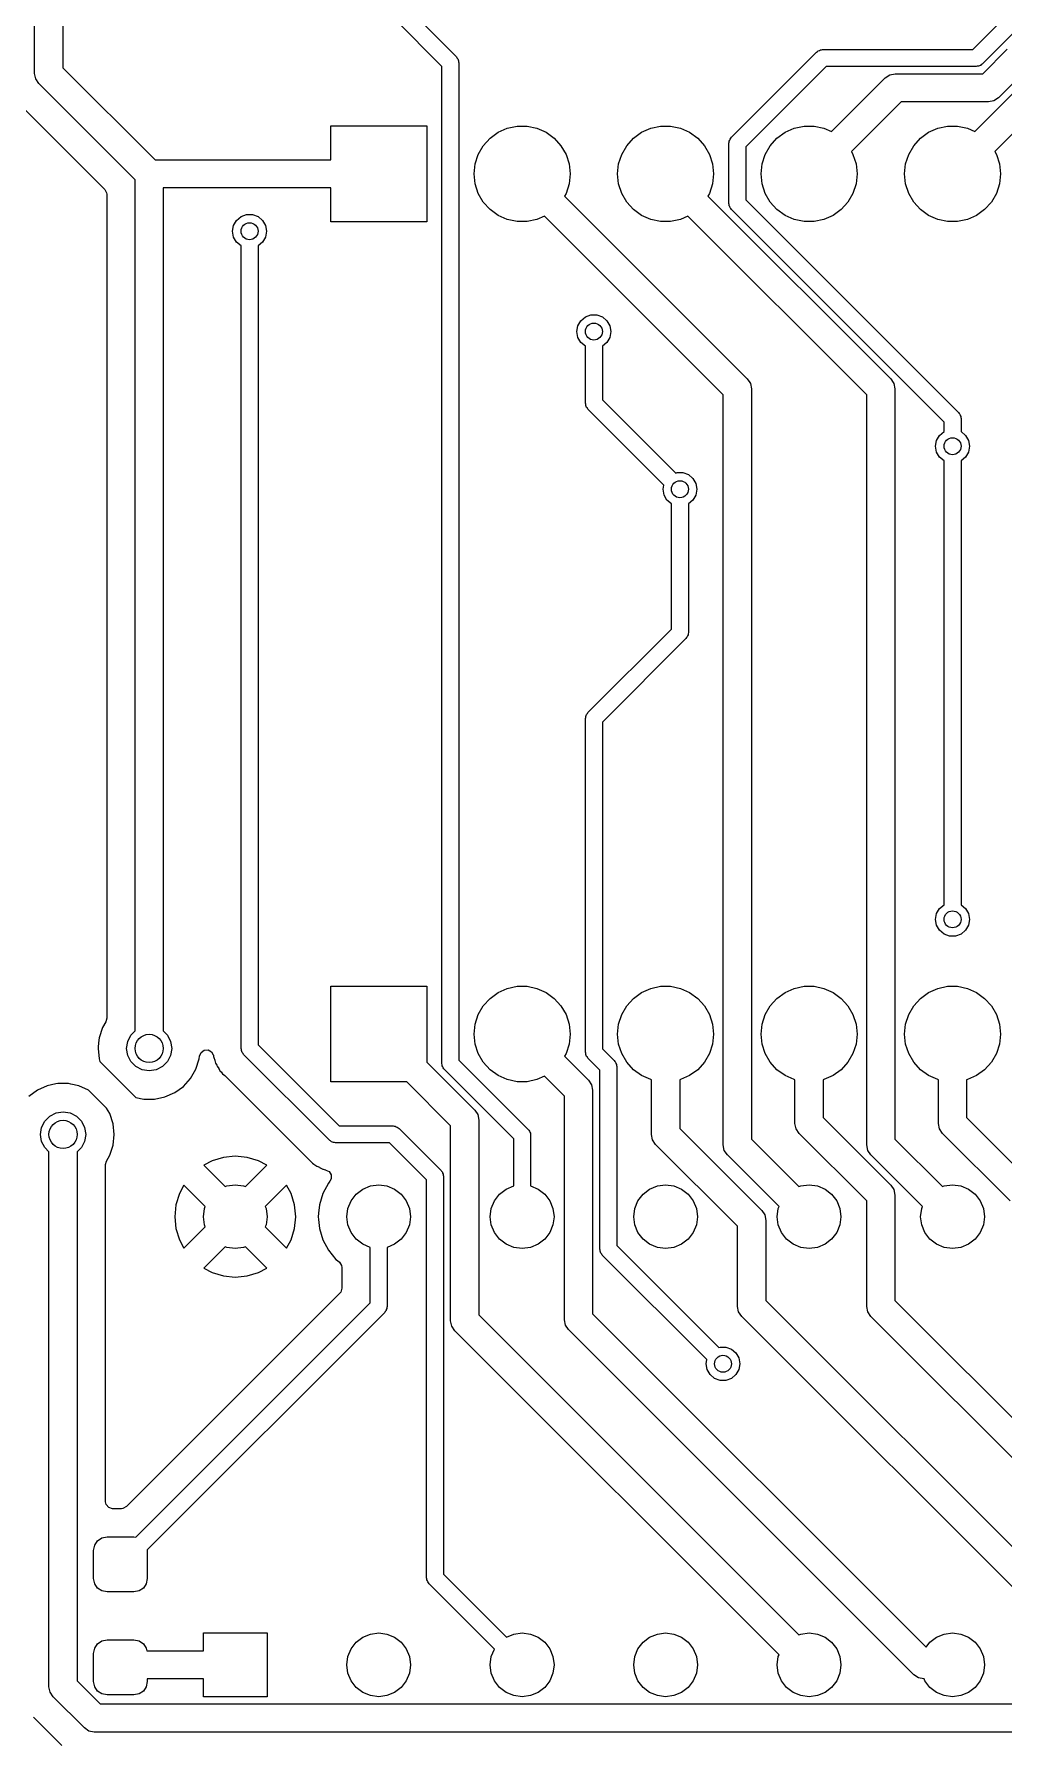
# Model space of a CAD drawing. Extents: x 3.96 to 7.44, y -5.28 to -1.66.
# Drawn here: x 4.59 to 5.266, y -4.062 to -2.873 of the extents above; entities that cross this region are included whole.
import ezdxf

# ---------------------------------------------------------------- set-up
doc = ezdxf.new("R2010")
doc.units = 0
doc.header["$MEASUREMENT"] = 0
doc.layers.add('BLACK', color=7, linetype='CONTINUOUS')

msp = doc.modelspace()

# ---------------------------------------------------------------- linework, layer by layer
at = {"layer": 'BLACK', "linetype": 'CONTINUOUS'}
for p, q in [((4.59016, -2.9), (4.59016, -2.74)), ((4.60984, -2.74408), (4.60984, -2.89592)), ((4.84933, -2.85357), (4.88418, -2.88842)), ((5.24405, -2.88335), (5.27409, -2.8533)), ((4.87409, -2.89504), (4.84097, -2.86192)), ((5.28418, -2.85992), (5.25067, -2.89343)), ((4.88418, -2.88842), (4.88456, -2.8891)), ((4.88456, -2.8891), (4.88511, -2.88965)), ((4.88511, -2.88965), (4.88532, -2.8904)), ((5.07582, -2.94448), (5.13523, -2.88508)), ((5.13523, -2.88508), (5.1359, -2.88469)), ((5.1359, -2.88469), (5.13645, -2.88414)), ((5.13645, -2.88414), (5.1372, -2.88394)), ((5.1372, -2.88394), (5.13788, -2.88355)), ((5.13788, -2.88355), (5.13866, -2.88355)), ((5.13866, -2.88355), (5.13941, -2.88335)), ((5.13941, -2.88335), (5.24405, -2.88335)), ((5.25101, -2.90016), (5.26813, -2.88304)), ((4.59091, -2.90377), (4.59016, -2.9)), ((4.60984, -2.89592), (4.67408, -2.96016)), ((4.87409, -3.59066), (4.87409, -2.89504)), ((4.88532, -2.8904), (4.8857, -2.89107)), ((4.8857, -2.89107), (4.8857, -2.89185)), ((4.8857, -2.89185), (4.88591, -2.8926)), ((4.88591, -2.8926), (4.88591, -3.58821)), ((5.14185, -2.89516), (5.08591, -2.9511)), ((5.2465, -2.89516), (5.14185, -2.89516)), ((5.18304, -2.90304), (5.18623, -2.90091)), ((5.18623, -2.90091), (5.19, -2.90016)), ((5.19, -2.90016), (5.25101, -2.90016)), ((5.24725, -2.89496), (5.2465, -2.89516)), ((5.24802, -2.89496), (5.24725, -2.89496)), ((5.2487, -2.89457), (5.24802, -2.89496)), ((5.24945, -2.89437), (5.2487, -2.89457)), ((5.25, -2.89382), (5.24945, -2.89437)), ((5.25067, -2.89343), (5.25, -2.89382)), ((5.27917, -2.89984), (5.26205, -2.91696)), ((4.59304, -2.90696), (4.59091, -2.90377)), ((4.66016, -2.97408), (4.59304, -2.90696)), ((5.14558, -2.9405), (5.18304, -2.90304)), ((5.18304, -2.90304), (5.18304, -2.90304)), ((5.24558, -2.9405), (5.27836, -2.90773)), ((4.57984, -2.92163), (4.63902, -2.98081)), ((5.19408, -2.91984), (5.15946, -2.95446)), ((5.25509, -2.91984), (5.19408, -2.91984)), ((5.25886, -2.91909), (5.25509, -2.91984)), ((5.26205, -2.91696), (5.25886, -2.91909)), ((5.28939, -2.92453), (5.25946, -2.95446)), ((4.79654, -2.96016), (4.79654, -2.93654)), ((4.79654, -2.93654), (4.86346, -2.93654)), ((4.86346, -2.93654), (4.86346, -3.00346)), ((4.91966, -2.93817), (4.9265, -2.93672)), ((4.9265, -2.93672), (4.9335, -2.93672)), ((4.9335, -2.93672), (4.94034, -2.93817)), ((5.01966, -2.93817), (5.0265, -2.93672)), ((5.0265, -2.93672), (5.0335, -2.93672)), ((5.0335, -2.93672), (5.04034, -2.93817)), ((5.11966, -2.93817), (5.1265, -2.93672)), ((5.1265, -2.93672), (5.1335, -2.93672)), ((5.1335, -2.93672), (5.14034, -2.93817)), ((5.21966, -2.93817), (5.2265, -2.93672)), ((5.2265, -2.93672), (5.2335, -2.93672)), ((5.2335, -2.93672), (5.24034, -2.93817)), ((4.90293, -2.95033), (4.90761, -2.94513)), ((4.90761, -2.94513), (4.91327, -2.94102)), ((4.91327, -2.94102), (4.91966, -2.93817)), ((4.94034, -2.93817), (4.94673, -2.94102)), ((4.94673, -2.94102), (4.95239, -2.94513)), ((4.95239, -2.94513), (4.95707, -2.95033)), ((5.00293, -2.95033), (5.00761, -2.94513)), ((5.00761, -2.94513), (5.01327, -2.94102)), ((5.01327, -2.94102), (5.01966, -2.93817)), ((5.04034, -2.93817), (5.04673, -2.94102)), ((5.04673, -2.94102), (5.05239, -2.94513)), ((5.05239, -2.94513), (5.05707, -2.95033)), ((5.07409, -2.94866), (5.0743, -2.94791)), ((5.07409, -2.99066), (5.07409, -2.94866)), ((5.0743, -2.94713), (5.07468, -2.94646)), ((5.0743, -2.94791), (5.0743, -2.94713)), ((5.07468, -2.94646), (5.07489, -2.94571)), ((5.07489, -2.94571), (5.07544, -2.94516)), ((5.07544, -2.94516), (5.07582, -2.94448)), ((5.10293, -2.95033), (5.10761, -2.94513)), ((5.10761, -2.94513), (5.11327, -2.94102)), ((5.11327, -2.94102), (5.11966, -2.93817)), ((5.14034, -2.93817), (5.14558, -2.9405)), ((5.20293, -2.95033), (5.20761, -2.94513)), ((5.20761, -2.94513), (5.21327, -2.94102)), ((5.21327, -2.94102), (5.21966, -2.93817)), ((5.24034, -2.93817), (5.24558, -2.9405)), ((4.67408, -2.96016), (4.79654, -2.96016)), ((4.89727, -2.96304), (4.89943, -2.95639)), ((4.89943, -2.95639), (4.90293, -2.95033)), ((4.95707, -2.95033), (4.96057, -2.95639)), ((4.96057, -2.95639), (4.96273, -2.96304)), ((4.99727, -2.96304), (4.99943, -2.95639)), ((4.99943, -2.95639), (5.00293, -2.95033)), ((5.05707, -2.95033), (5.06057, -2.95639)), ((5.06057, -2.95639), (5.06273, -2.96304)), ((5.08591, -2.9511), (5.08591, -2.98821)), ((5.09727, -2.96304), (5.09943, -2.95639)), ((5.09943, -2.95639), (5.10293, -2.95033)), ((5.15946, -2.95446), (5.16057, -2.95639)), ((5.16057, -2.95639), (5.16273, -2.96304)), ((5.19727, -2.96304), (5.19943, -2.95639)), ((5.19943, -2.95639), (5.20293, -2.95033)), ((5.25946, -2.95446), (5.26057, -2.95639)), ((5.26057, -2.95639), (5.26273, -2.96304)), ((4.89654, -2.97), (4.89727, -2.96304)), ((4.89727, -2.97696), (4.89654, -2.97)), ((4.96273, -2.96304), (4.96346, -2.97)), ((4.96346, -2.97), (4.96273, -2.97696)), ((4.99654, -2.97), (4.99727, -2.96304)), ((4.99727, -2.97696), (4.99654, -2.97)), ((5.06273, -2.96304), (5.06346, -2.97)), ((5.06346, -2.97), (5.06273, -2.97696)), ((5.09654, -2.97), (5.09727, -2.96304)), ((5.09727, -2.97696), (5.09654, -2.97)), ((5.16273, -2.96304), (5.16346, -2.97)), ((5.16346, -2.97), (5.16273, -2.97696)), ((5.19654, -2.97), (5.19727, -2.96304)), ((5.19727, -2.97696), (5.19654, -2.97)), ((5.26273, -2.96304), (5.26346, -2.97)), ((5.26346, -2.97), (5.26273, -2.97696)), ((4.63902, -2.98081), (4.64034, -2.98322)), ((4.64034, -2.98322), (4.64045, -2.98426)), ((4.64045, -2.98426), (4.64045, -3.55896)), ((4.66016, -3.56785), (4.66016, -2.97408)), ((4.79654, -2.97984), (4.67984, -2.97984)), ((4.67984, -2.97984), (4.67984, -3.56785)), ((4.79654, -3.00346), (4.79654, -2.97984)), ((4.89943, -2.98361), (4.89727, -2.97696)), ((4.90293, -2.98967), (4.89943, -2.98361)), ((4.96057, -2.98361), (4.95946, -2.98554)), ((4.96273, -2.97696), (4.96057, -2.98361)), ((4.99943, -2.98361), (4.99727, -2.97696)), ((5.00293, -2.98967), (4.99943, -2.98361)), ((5.06057, -2.98361), (5.05946, -2.98554)), ((5.06273, -2.97696), (5.06057, -2.98361)), ((5.09943, -2.98361), (5.09727, -2.97696)), ((5.10293, -2.98967), (5.09943, -2.98361)), ((5.16057, -2.98361), (5.15707, -2.98967)), ((5.16273, -2.97696), (5.16057, -2.98361)), ((5.19943, -2.98361), (5.19727, -2.97696)), ((5.20293, -2.98967), (5.19943, -2.98361)), ((5.26057, -2.98361), (5.25707, -2.98967)), ((5.26273, -2.97696), (5.26057, -2.98361)), ((4.90761, -2.99487), (4.90293, -2.98967)), ((4.91327, -2.99898), (4.90761, -2.99487)), ((4.95946, -2.98554), (5.08696, -3.11304)), ((5.00761, -2.99487), (5.00293, -2.98967)), ((5.01327, -2.99898), (5.00761, -2.99487)), ((5.05946, -2.98554), (5.18696, -3.11304)), ((5.0743, -2.99141), (5.07409, -2.99066)), ((5.0743, -2.99219), (5.0743, -2.99141)), ((5.07468, -2.99286), (5.0743, -2.99219)), ((5.07489, -2.99361), (5.07468, -2.99286)), ((5.07544, -2.99416), (5.07489, -2.99361)), ((5.07582, -2.99483), (5.07544, -2.99416)), ((5.22409, -3.1431), (5.07582, -2.99483)), ((5.08591, -2.98821), (5.23418, -3.13648)), ((5.10761, -2.99487), (5.10293, -2.98967)), ((5.11327, -2.99898), (5.10761, -2.99487)), ((5.15239, -2.99487), (5.14673, -2.99898)), ((5.15707, -2.98967), (5.15239, -2.99487)), ((5.20761, -2.99487), (5.20293, -2.98967)), ((5.21327, -2.99898), (5.20761, -2.99487)), ((5.25239, -2.99487), (5.24673, -2.99898)), ((5.25707, -2.98967), (5.25239, -2.99487)), ((4.72819, -3.01), (4.7289, -3.00596)), ((4.7289, -3.00596), (4.73095, -3.00241)), ((4.73095, -3.00241), (4.73409, -2.99977)), ((4.73409, -2.99977), (4.73795, -2.99837)), ((4.73795, -2.99837), (4.74205, -2.99837)), ((4.74205, -2.99837), (4.74591, -2.99977)), ((4.74591, -2.99977), (4.74905, -3.00241)), ((4.74905, -3.00241), (4.7511, -3.00596)), ((4.7511, -3.00596), (4.75181, -3.01)), ((4.86346, -3.00346), (4.79654, -3.00346)), ((4.91966, -3.00183), (4.91327, -2.99898)), ((4.9265, -3.00328), (4.91966, -3.00183)), ((4.9335, -3.00328), (4.9265, -3.00328)), ((4.94034, -3.00183), (4.9335, -3.00328)), ((4.94558, -2.9995), (4.94034, -3.00183)), ((5.07016, -3.12408), (4.94558, -2.9995)), ((5.01966, -3.00183), (5.01327, -2.99898)), ((5.0265, -3.00328), (5.01966, -3.00183)), ((5.0335, -3.00328), (5.0265, -3.00328)), ((5.04034, -3.00183), (5.0335, -3.00328)), ((5.04558, -2.9995), (5.04034, -3.00183)), ((5.17016, -3.12408), (5.04558, -2.9995)), ((5.11966, -3.00183), (5.11327, -2.99898)), ((5.1265, -3.00328), (5.11966, -3.00183)), ((5.1335, -3.00328), (5.1265, -3.00328)), ((5.14034, -3.00183), (5.1335, -3.00328)), ((5.14673, -2.99898), (5.14034, -3.00183)), ((5.21966, -3.00183), (5.21327, -2.99898)), ((5.2265, -3.00328), (5.21966, -3.00183)), ((5.2335, -3.00328), (5.2265, -3.00328)), ((5.24034, -3.00183), (5.2335, -3.00328)), ((5.24673, -2.99898), (5.24034, -3.00183)), ((4.7289, -3.01404), (4.72819, -3.01)), ((4.73095, -3.01759), (4.7289, -3.01404)), ((4.73409, -3.02023), (4.73095, -3.01759)), ((4.73409, -3.58), (4.73409, -3.02023)), ((4.74905, -3.01759), (4.74591, -3.02023)), ((4.74591, -3.02023), (4.74591, -3.57755)), ((4.7511, -3.01404), (4.74905, -3.01759)), ((4.75181, -3.01), (4.7511, -3.01404)), ((4.96819, -3.08), (4.9689, -3.07596)), ((4.9689, -3.07596), (4.97095, -3.07241)), ((4.97095, -3.07241), (4.97409, -3.06977)), ((4.97409, -3.06977), (4.97795, -3.06837)), ((4.97795, -3.06837), (4.98205, -3.06837)), ((4.98205, -3.06837), (4.98591, -3.06977)), ((4.98591, -3.06977), (4.98905, -3.07241)), ((4.98905, -3.07241), (4.9911, -3.07596)), ((4.9911, -3.07596), (4.99181, -3.08)), ((4.9689, -3.08404), (4.96819, -3.08)), ((4.97095, -3.08759), (4.9689, -3.08404)), ((4.97409, -3.09023), (4.97095, -3.08759)), ((4.97409, -3.13), (4.97409, -3.09023)), ((4.98905, -3.08759), (4.98591, -3.09023)), ((4.98591, -3.09023), (4.98591, -3.12755)), ((4.9911, -3.08404), (4.98905, -3.08759)), ((4.99181, -3.08), (4.9911, -3.08404)), ((5.08696, -3.11304), (5.08696, -3.11304)), ((5.08696, -3.11304), (5.08868, -3.11562)), ((5.08868, -3.11562), (5.08909, -3.11623)), ((5.18696, -3.11304), (5.18696, -3.11304)), ((5.18696, -3.11304), (5.18868, -3.11562)), ((5.18868, -3.11562), (5.18909, -3.11623)), ((5.07016, -3.6474), (5.07016, -3.12408)), ((5.08909, -3.11623), (5.08984, -3.12)), ((5.08984, -3.12), (5.08984, -3.12)), ((5.08984, -3.12), (5.08984, -3.64332)), ((5.17016, -3.6474), (5.17016, -3.12408)), ((5.18909, -3.11623), (5.18984, -3.12)), ((5.18984, -3.12), (5.18984, -3.12)), ((5.18984, -3.12), (5.18984, -3.64332)), ((4.9743, -3.13075), (4.97409, -3.13)), ((4.9743, -3.13153), (4.9743, -3.13075)), ((4.97468, -3.1322), (4.9743, -3.13153)), ((4.97489, -3.13295), (4.97468, -3.1322)), ((4.97544, -3.1335), (4.97489, -3.13295)), ((4.97582, -3.13418), (4.97544, -3.1335)), ((5.02871, -3.18706), (4.97582, -3.13418)), ((4.98591, -3.12755), (5.03705, -3.1787)), ((5.23418, -3.13648), (5.23456, -3.13716)), ((5.23456, -3.13716), (5.23511, -3.13771)), ((5.23511, -3.13771), (5.23532, -3.13846)), ((5.23532, -3.13846), (5.2357, -3.13913)), ((5.2357, -3.13913), (5.2357, -3.13991)), ((5.22095, -3.15241), (5.22409, -3.14977)), ((5.22409, -3.14977), (5.22409, -3.1431)), ((5.22409, -3.14977), (5.22409, -3.14977)), ((5.2357, -3.13991), (5.23591, -3.14066)), ((5.23591, -3.14066), (5.23591, -3.14977)), ((5.23591, -3.14977), (5.23905, -3.15241)), ((5.21819, -3.16), (5.2189, -3.15596)), ((5.2189, -3.16404), (5.21819, -3.16)), ((5.2189, -3.15596), (5.22095, -3.15241)), ((5.23905, -3.15241), (5.2411, -3.15596)), ((5.2411, -3.15596), (5.24181, -3.16)), ((5.24181, -3.16), (5.2411, -3.16404)), ((5.22095, -3.16759), (5.2189, -3.16404)), ((5.22409, -3.17023), (5.22095, -3.16759)), ((5.22409, -3.47977), (5.22409, -3.17023)), ((5.23905, -3.16759), (5.23591, -3.17023)), ((5.23591, -3.17023), (5.23591, -3.47977)), ((5.2411, -3.16404), (5.23905, -3.16759)), ((5.03705, -3.1787), (5.03795, -3.17837)), ((5.03795, -3.17837), (5.04205, -3.17837)), ((5.04205, -3.17837), (5.04591, -3.17977)), ((5.04591, -3.17977), (5.04905, -3.18241)), ((5.04905, -3.18241), (5.0511, -3.18596)), ((5.0511, -3.18596), (5.05181, -3.19)), ((5.02819, -3.19), (5.02871, -3.18706)), ((5.0289, -3.19404), (5.02819, -3.19)), ((5.03095, -3.19759), (5.0289, -3.19404)), ((5.03409, -3.20023), (5.03095, -3.19759)), ((5.04905, -3.19759), (5.04591, -3.20023)), ((5.0511, -3.19404), (5.04905, -3.19759)), ((5.05181, -3.19), (5.0511, -3.19404)), ((5.03409, -3.28755), (5.03409, -3.20023)), ((5.04591, -3.20023), (5.04591, -3.29)), ((4.97582, -3.34582), (5.03409, -3.28755)), ((5.04456, -3.2935), (5.04418, -3.29418)), ((5.04511, -3.29295), (5.04456, -3.2935)), ((5.04532, -3.2922), (5.04511, -3.29295)), ((5.0457, -3.29153), (5.04532, -3.2922)), ((5.04591, -3.29), (5.0457, -3.29075)), ((5.0457, -3.29075), (5.0457, -3.29153)), ((5.04418, -3.29418), (4.98591, -3.35245)), ((4.97409, -3.35), (4.9743, -3.34925)), ((4.97409, -3.58268), (4.97409, -3.35)), ((4.9743, -3.34847), (4.97468, -3.3478)), ((4.9743, -3.34925), (4.9743, -3.34847)), ((4.97468, -3.3478), (4.97489, -3.34705)), ((4.97489, -3.34705), (4.97544, -3.3465)), ((4.97544, -3.3465), (4.97582, -3.34582)), ((4.98591, -3.35245), (4.98591, -3.58024)), ((5.2189, -3.48596), (5.22095, -3.48241)), ((5.22095, -3.48241), (5.22409, -3.47977)), ((5.23591, -3.47977), (5.23905, -3.48241)), ((5.23905, -3.48241), (5.2411, -3.48596)), ((5.21819, -3.49), (5.2189, -3.48596)), ((5.2189, -3.49404), (5.21819, -3.49)), ((5.22095, -3.49759), (5.2189, -3.49404)), ((5.2411, -3.49404), (5.23905, -3.49759)), ((5.2411, -3.48596), (5.24181, -3.49)), ((5.24181, -3.49), (5.2411, -3.49404)), ((5.22409, -3.50023), (5.22095, -3.49759)), ((5.22795, -3.50163), (5.22409, -3.50023)), ((5.23205, -3.50163), (5.22795, -3.50163)), ((5.23591, -3.50023), (5.23205, -3.50163)), ((5.23905, -3.49759), (5.23591, -3.50023)), ((4.79654, -3.60346), (4.79654, -3.53654)), ((4.79654, -3.53654), (4.86346, -3.53654)), ((4.86346, -3.53654), (4.86346, -3.58955)), ((4.90761, -3.54513), (4.91327, -3.54102)), ((4.91327, -3.54102), (4.91966, -3.53817)), ((4.91966, -3.53817), (4.9265, -3.53672)), ((4.9265, -3.53672), (4.9335, -3.53672)), ((4.9335, -3.53672), (4.94034, -3.53817)), ((4.94034, -3.53817), (4.94673, -3.54102)), ((4.94673, -3.54102), (4.95239, -3.54513)), ((5.00761, -3.54513), (5.01327, -3.54102)), ((5.01327, -3.54102), (5.01966, -3.53817)), ((5.01966, -3.53817), (5.0265, -3.53672)), ((5.0265, -3.53672), (5.0335, -3.53672)), ((5.0335, -3.53672), (5.04034, -3.53817)), ((5.04034, -3.53817), (5.04673, -3.54102)), ((5.04673, -3.54102), (5.05239, -3.54513)), ((5.10761, -3.54513), (5.11327, -3.54102)), ((5.11327, -3.54102), (5.11966, -3.53817)), ((5.11966, -3.53817), (5.1265, -3.53672)), ((5.1265, -3.53672), (5.1335, -3.53672)), ((5.1335, -3.53672), (5.14034, -3.53817)), ((5.14034, -3.53817), (5.14673, -3.54102)), ((5.14673, -3.54102), (5.15239, -3.54513)), ((5.20761, -3.54513), (5.21327, -3.54102)), ((5.21327, -3.54102), (5.21966, -3.53817)), ((5.21966, -3.53817), (5.2265, -3.53672)), ((5.2265, -3.53672), (5.2335, -3.53672)), ((5.2335, -3.53672), (5.24034, -3.53817)), ((5.24034, -3.53817), (5.24673, -3.54102)), ((5.24673, -3.54102), (5.25239, -3.54513)), ((4.89943, -3.55639), (4.90293, -3.55033)), ((4.90293, -3.55033), (4.90761, -3.54513)), ((4.95239, -3.54513), (4.95707, -3.55033)), ((4.95707, -3.55033), (4.96057, -3.55639)), ((4.99943, -3.55639), (5.00293, -3.55033)), ((5.00293, -3.55033), (5.00761, -3.54513)), ((5.05239, -3.54513), (5.05707, -3.55033)), ((5.05707, -3.55033), (5.06057, -3.55639)), ((5.09943, -3.55639), (5.10293, -3.55033)), ((5.10293, -3.55033), (5.10761, -3.54513)), ((5.15239, -3.54513), (5.15707, -3.55033)), ((5.15707, -3.55033), (5.16057, -3.55639)), ((5.19943, -3.55639), (5.20293, -3.55033)), ((5.20293, -3.55033), (5.20761, -3.54513)), ((5.25239, -3.54513), (5.25707, -3.55033)), ((5.25707, -3.55033), (5.26057, -3.55639)), ((4.63743, -3.5655), (4.63514, -3.57258)), ((4.6398, -3.5614), (4.63743, -3.5655)), ((4.64045, -3.55896), (4.6398, -3.5614)), ((4.89654, -3.57), (4.89727, -3.56304)), ((4.89727, -3.56304), (4.89943, -3.55639)), ((4.96057, -3.55639), (4.96273, -3.56304)), ((4.96273, -3.56304), (4.96346, -3.57)), ((4.99654, -3.57), (4.99727, -3.56304)), ((4.99727, -3.56304), (4.99943, -3.55639)), ((5.06057, -3.55639), (5.06273, -3.56304)), ((5.06273, -3.56304), (5.06346, -3.57)), ((5.09654, -3.57), (5.09727, -3.56304)), ((5.09727, -3.56304), (5.09943, -3.55639)), ((5.16057, -3.55639), (5.16273, -3.56304)), ((5.16273, -3.56304), (5.16346, -3.57)), ((5.19654, -3.57), (5.19727, -3.56304)), ((5.19727, -3.56304), (5.19943, -3.55639)), ((5.26057, -3.55639), (5.26273, -3.56304)), ((5.26273, -3.56304), (5.26346, -3.57)), ((4.63443, -3.57927), (4.63435, -3.58)), ((4.63476, -3.57613), (4.63443, -3.57927)), ((4.63513, -3.57259), (4.63476, -3.57613)), ((4.63514, -3.57258), (4.63513, -3.57259)), ((4.65425, -3.58), (4.65502, -3.57513)), ((4.65502, -3.57513), (4.65726, -3.57074)), ((4.65726, -3.57074), (4.66016, -3.56785)), ((4.67984, -3.56785), (4.68274, -3.57074)), ((4.68274, -3.57074), (4.68498, -3.57513)), ((4.68498, -3.57513), (4.68575, -3.58)), ((4.74591, -3.57755), (4.80245, -3.63409)), ((4.89727, -3.57696), (4.89654, -3.57)), ((4.89943, -3.58361), (4.89727, -3.57696)), ((4.96273, -3.57696), (4.96057, -3.58361)), ((4.96346, -3.57), (4.96273, -3.57696)), ((4.99727, -3.57696), (4.99654, -3.57)), ((4.99943, -3.58361), (4.99727, -3.57696)), ((5.06273, -3.57696), (5.06057, -3.58361)), ((5.06346, -3.57), (5.06273, -3.57696)), ((5.09727, -3.57696), (5.09654, -3.57)), ((5.09943, -3.58361), (5.09727, -3.57696)), ((5.16273, -3.57696), (5.16057, -3.58361)), ((5.16346, -3.57), (5.16273, -3.57696)), ((5.19727, -3.57696), (5.19654, -3.57)), ((5.19943, -3.58361), (5.19727, -3.57696)), ((5.26273, -3.57696), (5.26057, -3.58361)), ((5.26346, -3.57), (5.26273, -3.57696)), ((4.63435, -3.58), (4.63513, -3.58741)), ((4.63513, -3.58741), (4.63513, -3.58741)), ((4.63513, -3.58741), (4.63571, -3.58919)), ((4.63571, -3.58919), (4.66081, -3.61429)), ((4.65502, -3.58487), (4.65425, -3.58)), ((4.65726, -3.58926), (4.65502, -3.58487)), ((4.66074, -3.59274), (4.65726, -3.58926)), ((4.68274, -3.58926), (4.67926, -3.59274)), ((4.68498, -3.58487), (4.68274, -3.58926)), ((4.68575, -3.58), (4.68498, -3.58487)), ((4.70257, -3.5945), (4.70487, -3.58741)), ((4.70487, -3.58741), (4.70509, -3.58533)), ((4.70509, -3.58533), (4.70613, -3.58278)), ((4.70613, -3.58278), (4.70839, -3.58121)), ((4.70839, -3.58121), (4.71114, -3.5811)), ((4.71114, -3.5811), (4.71351, -3.5825)), ((4.71351, -3.5825), (4.71463, -3.58448)), ((4.71463, -3.58448), (4.71474, -3.58484)), ((4.71474, -3.58484), (4.71489, -3.58559)), ((4.71489, -3.58559), (4.715, -3.58642)), ((4.715, -3.58642), (4.715, -3.58642)), ((4.715, -3.58642), (4.7157, -3.5882)), ((4.7157, -3.5882), (4.71578, -3.58842)), ((4.71578, -3.58842), (4.71631, -3.59025)), ((4.71631, -3.59025), (4.71631, -3.59025)), ((4.71631, -3.59025), (4.71673, -3.59097)), ((4.71673, -3.59097), (4.71707, -3.59166)), ((4.7343, -3.58075), (4.73409, -3.58)), ((4.7343, -3.58153), (4.7343, -3.58075)), ((4.73468, -3.5822), (4.7343, -3.58153)), ((4.73489, -3.58295), (4.73468, -3.5822)), ((4.73544, -3.5835), (4.73489, -3.58295)), ((4.73582, -3.58418), (4.73544, -3.5835)), ((4.79582, -3.64418), (4.73582, -3.58418)), ((4.86346, -3.58955), (4.89696, -3.62304)), ((4.8743, -3.59141), (4.87409, -3.59066)), ((4.88591, -3.58821), (4.93418, -3.63648)), ((4.90293, -3.58967), (4.89943, -3.58361)), ((4.90761, -3.59487), (4.90293, -3.58967)), ((4.96057, -3.58361), (4.95946, -3.58554)), ((4.95946, -3.58554), (4.97621, -3.60229)), ((4.9743, -3.58343), (4.97409, -3.58268)), ((4.9743, -3.58421), (4.9743, -3.58343)), ((4.97468, -3.58489), (4.9743, -3.58421)), ((4.97489, -3.58564), (4.97468, -3.58489)), ((4.97544, -3.58619), (4.97489, -3.58564)), ((4.97582, -3.58686), (4.97544, -3.58619)), ((4.98409, -3.59513), (4.97582, -3.58686)), ((4.98591, -3.58024), (4.99418, -3.58851)), ((4.99418, -3.58851), (4.99456, -3.58918)), ((4.99456, -3.58918), (4.99511, -3.58973)), ((4.99511, -3.58973), (4.99532, -3.59048)), ((4.99532, -3.59048), (4.9957, -3.59116)), ((4.9957, -3.59116), (4.9957, -3.59193)), ((5.00293, -3.58967), (4.99943, -3.58361)), ((5.00761, -3.59487), (5.00293, -3.58967)), ((5.05707, -3.58967), (5.05239, -3.59487)), ((5.06057, -3.58361), (5.05707, -3.58967)), ((5.10293, -3.58967), (5.09943, -3.58361)), ((5.10761, -3.59487), (5.10293, -3.58967)), ((5.15707, -3.58967), (5.15239, -3.59487)), ((5.16057, -3.58361), (5.15707, -3.58967)), ((5.20293, -3.58967), (5.19943, -3.58361)), ((5.20761, -3.59487), (5.20293, -3.58967)), ((5.25707, -3.58967), (5.25239, -3.59487)), ((5.26057, -3.58361), (5.25707, -3.58967)), ((4.66513, -3.59498), (4.66074, -3.59274)), ((4.67, -3.59575), (4.66513, -3.59498)), ((4.67487, -3.59498), (4.67, -3.59575)), ((4.67926, -3.59274), (4.67487, -3.59498)), ((4.69385, -3.60649), (4.69884, -3.60095)), ((4.69884, -3.60095), (4.70257, -3.5945)), ((4.71707, -3.59166), (4.71729, -3.59222)), ((4.71729, -3.59222), (4.71738, -3.59244)), ((4.71738, -3.59244), (4.7185, -3.59398)), ((4.7185, -3.59398), (4.71863, -3.59418)), ((4.71863, -3.59418), (4.7196, -3.59582)), ((4.7196, -3.59582), (4.7196, -3.59582)), ((4.7196, -3.59582), (4.72019, -3.59641)), ((4.72019, -3.59641), (4.72069, -3.59699)), ((4.72069, -3.59699), (4.72118, -3.59767)), ((4.72118, -3.59767), (4.72118, -3.59767)), ((4.72118, -3.59767), (4.72118, -3.59767)), ((4.72118, -3.59767), (4.72266, -3.59889)), ((4.72266, -3.59889), (4.72283, -3.59904)), ((4.72283, -3.59904), (4.75398, -3.63019)), ((4.8743, -3.59219), (4.8743, -3.59141)), ((4.87468, -3.59286), (4.8743, -3.59219)), ((4.87489, -3.59361), (4.87468, -3.59286)), ((4.87544, -3.59416), (4.87489, -3.59361)), ((4.87582, -3.59483), (4.87544, -3.59416)), ((4.92409, -3.6431), (4.87582, -3.59483)), ((4.91327, -3.59898), (4.90761, -3.59487)), ((4.91966, -3.60183), (4.91327, -3.59898)), ((4.9265, -3.60328), (4.91966, -3.60183)), ((4.94034, -3.60183), (4.9335, -3.60328)), ((4.94558, -3.5995), (4.94034, -3.60183)), ((4.95941, -3.61333), (4.94558, -3.5995)), ((4.97621, -3.60229), (4.97835, -3.60549)), ((4.98409, -3.72), (4.98409, -3.59513)), ((4.9957, -3.59193), (4.99591, -3.59268)), ((4.99591, -3.59268), (4.99591, -3.71755)), ((5.01327, -3.59898), (5.00761, -3.59487)), ((5.01966, -3.60183), (5.01327, -3.59898)), ((5.02016, -3.60193), (5.01966, -3.60183)), ((5.02016, -3.64), (5.02016, -3.60193)), ((5.04034, -3.60183), (5.03984, -3.60193)), ((5.03984, -3.60193), (5.03984, -3.63592)), ((5.04673, -3.59898), (5.04034, -3.60183)), ((5.05239, -3.59487), (5.04673, -3.59898)), ((5.11327, -3.59898), (5.10761, -3.59487)), ((5.11966, -3.60183), (5.11327, -3.59898)), ((5.12016, -3.60193), (5.11966, -3.60183)), ((5.12016, -3.63231), (5.12016, -3.60193)), ((5.14034, -3.60183), (5.13984, -3.60193)), ((5.13984, -3.60193), (5.13984, -3.62823)), ((5.14673, -3.59898), (5.14034, -3.60183)), ((5.15239, -3.59487), (5.14673, -3.59898)), ((5.21327, -3.59898), (5.20761, -3.59487)), ((5.21966, -3.60183), (5.21327, -3.59898)), ((5.22016, -3.60193), (5.21966, -3.60183)), ((5.22016, -3.63231), (5.22016, -3.60193)), ((5.24034, -3.60183), (5.23984, -3.60193)), ((5.23984, -3.60193), (5.23984, -3.62823)), ((5.24673, -3.59898), (5.24034, -3.60183)), ((5.25239, -3.59487), (5.24673, -3.59898)), ((4.59218, -3.60913), (4.58615, -3.61351)), ((4.59898, -3.6061), (4.59218, -3.60913)), ((4.59218, -3.60913), (4.59218, -3.60913)), ((4.605, -3.60482), (4.59898, -3.6061)), ((4.59898, -3.6061), (4.59898, -3.6061)), ((4.60627, -3.60455), (4.605, -3.60482)), ((4.61373, -3.60455), (4.60627, -3.60455)), ((4.61528, -3.60488), (4.61373, -3.60455)), ((4.62102, -3.6061), (4.61528, -3.60488)), ((4.62779, -3.60911), (4.62102, -3.6061)), ((4.62102, -3.6061), (4.62102, -3.6061)), ((4.64036, -3.62168), (4.62779, -3.60911)), ((4.66081, -3.61429), (4.66627, -3.61545)), ((4.67373, -3.61545), (4.68102, -3.6139)), ((4.68102, -3.6139), (4.68782, -3.61087)), ((4.68782, -3.61087), (4.69385, -3.60649)), ((4.84955, -3.60346), (4.79654, -3.60346)), ((4.88016, -3.63408), (4.84955, -3.60346)), ((4.9335, -3.60328), (4.9265, -3.60328)), ((4.95941, -3.76925), (4.95941, -3.61333)), ((4.97835, -3.60549), (4.97909, -3.60925)), ((4.97909, -3.60925), (4.97909, -3.76518)), ((4.60074, -3.62726), (4.60513, -3.62502)), ((4.60513, -3.62502), (4.61, -3.62425)), ((4.61, -3.62425), (4.61487, -3.62502)), ((4.61487, -3.62502), (4.61926, -3.62726)), ((4.64257, -3.6255), (4.64036, -3.62168)), ((4.64487, -3.63259), (4.64257, -3.6255)), ((4.66627, -3.61545), (4.66627, -3.61545)), ((4.66627, -3.61545), (4.67373, -3.61545)), ((4.67373, -3.61545), (4.67373, -3.61545)), ((4.89696, -3.62304), (4.89696, -3.62304)), ((4.89696, -3.62304), (4.89909, -3.62623)), ((4.89909, -3.62623), (4.89984, -3.63)), ((4.59425, -3.64), (4.59502, -3.63513)), ((4.59502, -3.63513), (4.59726, -3.63074)), ((4.59726, -3.63074), (4.60074, -3.62726)), ((4.61926, -3.62726), (4.62274, -3.63074)), ((4.62274, -3.63074), (4.62498, -3.63513)), ((4.62498, -3.63513), (4.62575, -3.64)), ((4.64565, -3.64), (4.64487, -3.63259)), ((4.75398, -3.63019), (4.77951, -3.65573)), ((4.80245, -3.63409), (4.84, -3.63409)), ((4.84, -3.63409), (4.84075, -3.6343)), ((4.84075, -3.6343), (4.84153, -3.6343)), ((4.84153, -3.6343), (4.8422, -3.63468)), ((4.8422, -3.63468), (4.84295, -3.63489)), ((4.84295, -3.63489), (4.8435, -3.63544)), ((4.8435, -3.63544), (4.84418, -3.63582)), ((4.84418, -3.63582), (4.87343, -3.66508)), ((4.88016, -3.77), (4.88016, -3.63408)), ((4.89984, -3.63), (4.89984, -3.76592)), ((4.93418, -3.63648), (4.93456, -3.63716)), ((4.93456, -3.63716), (4.93511, -3.63771)), ((4.93511, -3.63771), (4.93532, -3.63846)), ((4.93532, -3.63846), (4.9357, -3.63913)), ((5.03984, -3.63592), (5.09696, -3.69304)), ((5.12091, -3.63608), (5.12016, -3.63231)), ((5.12304, -3.63927), (5.12091, -3.63608)), ((5.13984, -3.62823), (5.18696, -3.67535)), ((5.22091, -3.63608), (5.22016, -3.63231)), ((5.22304, -3.63927), (5.22091, -3.63608)), ((5.23984, -3.62823), (5.28696, -3.67535)), ((4.59502, -3.64487), (4.59425, -3.64)), ((4.59726, -3.64926), (4.59502, -3.64487)), ((4.60016, -3.65215), (4.59726, -3.64926)), ((4.62274, -3.64926), (4.61984, -3.65215)), ((4.62498, -3.64487), (4.62274, -3.64926)), ((4.62575, -3.64), (4.62498, -3.64487)), ((4.64257, -3.6545), (4.64487, -3.64741)), ((4.64487, -3.64741), (4.64565, -3.64)), ((4.7965, -3.64456), (4.79582, -3.64418)), ((4.79705, -3.64511), (4.7965, -3.64456)), ((4.7978, -3.64532), (4.79705, -3.64511)), ((4.79847, -3.6457), (4.7978, -3.64532)), ((4.79925, -3.6457), (4.79847, -3.6457)), ((4.8, -3.64591), (4.79925, -3.6457)), ((4.83755, -3.64591), (4.8, -3.64591)), ((4.86335, -3.6717), (4.83755, -3.64591)), ((4.92409, -3.67598), (4.92409, -3.6431)), ((4.9357, -3.63913), (4.9357, -3.63991)), ((4.9357, -3.63991), (4.93591, -3.64066)), ((4.93591, -3.64066), (4.93591, -3.67598)), ((5.02091, -3.64377), (5.02016, -3.64)), ((5.02304, -3.64696), (5.02091, -3.64377)), ((5.08016, -3.70408), (5.02304, -3.64696)), ((5.07091, -3.65117), (5.07016, -3.6474)), ((5.07016, -3.6474), (5.07016, -3.6474)), ((5.08984, -3.64332), (5.12296, -3.67645)), ((5.17016, -3.68639), (5.12304, -3.63927)), ((5.17091, -3.65117), (5.17016, -3.6474)), ((5.17016, -3.6474), (5.17016, -3.6474)), ((5.18984, -3.64332), (5.22296, -3.67645)), ((5.27016, -3.68639), (5.22304, -3.63927)), ((4.60016, -4.02531), (4.60016, -3.65215)), ((4.61984, -3.65215), (4.61984, -4.02124)), ((4.63955, -3.66104), (4.6402, -3.6586)), ((4.63955, -3.6974), (4.63955, -3.66104)), ((4.6402, -3.6586), (4.64257, -3.6545)), ((4.71388, -3.65848), (4.70809, -3.66157)), ((4.70809, -3.66157), (4.72296, -3.67645)), ((4.72178, -3.65608), (4.71388, -3.65848)), ((4.73, -3.65527), (4.72178, -3.65608)), ((4.73822, -3.65608), (4.73, -3.65527)), ((4.73704, -3.67645), (4.75191, -3.66157)), ((4.74612, -3.65848), (4.73822, -3.65608)), ((4.75191, -3.66157), (4.74612, -3.65848)), ((4.77951, -3.65573), (4.77991, -3.65622)), ((4.77991, -3.65622), (4.77991, -3.65622)), ((4.77991, -3.65622), (4.78011, -3.65645)), ((4.78011, -3.65645), (4.78011, -3.65645)), ((4.78011, -3.65645), (4.78123, -3.65751)), ((4.78123, -3.65751), (4.78217, -3.65839)), ((4.78217, -3.65839), (4.78303, -3.65925)), ((4.78303, -3.65925), (4.78326, -3.65943)), ((4.78326, -3.65943), (4.78343, -3.65957)), ((4.78343, -3.65957), (4.78389, -3.66)), ((4.78389, -3.66), (4.78483, -3.66088)), ((4.78483, -3.66088), (4.78483, -3.66088)), ((4.78483, -3.66088), (4.78556, -3.66129)), ((4.78556, -3.66129), (4.7862, -3.66171)), ((4.7862, -3.66171), (4.78686, -3.66222)), ((4.78686, -3.66222), (4.78686, -3.66222)), ((4.78686, -3.66222), (4.78686, -3.66222)), ((4.78686, -3.66222), (4.78862, -3.66298)), ((5.07304, -3.65436), (5.07091, -3.65117)), ((5.10904, -3.69036), (5.07304, -3.65436)), ((5.17304, -3.65436), (5.17091, -3.65117)), ((5.20904, -3.69036), (5.17304, -3.65436)), ((4.78862, -3.66298), (4.78882, -3.66308)), ((4.78882, -3.66308), (4.7905, -3.664)), ((4.7905, -3.664), (4.79112, -3.66416)), ((4.79495, -3.67398), (4.79106, -3.68127)), ((4.79112, -3.66416), (4.79131, -3.66421)), ((4.79131, -3.66421), (4.79203, -3.66446)), ((4.79203, -3.66446), (4.7928, -3.66479)), ((4.7928, -3.66479), (4.79297, -3.66482)), ((4.79297, -3.66482), (4.79309, -3.66487)), ((4.79309, -3.66487), (4.79309, -3.66487)), ((4.79309, -3.66487), (4.79309, -3.66488)), ((4.79309, -3.66488), (4.79545, -3.66599)), ((4.79598, -3.67273), (4.79495, -3.67398)), ((4.79495, -3.67398), (4.79495, -3.67398)), ((4.79545, -3.66599), (4.79691, -3.66833)), ((4.79687, -3.67108), (4.79598, -3.67273)), ((4.79691, -3.66833), (4.79687, -3.67108)), ((4.86335, -3.94925), (4.86335, -3.6717)), ((4.87343, -3.66508), (4.87382, -3.66575)), ((4.87382, -3.66575), (4.87437, -3.6663)), ((4.87437, -3.6663), (4.87457, -3.66705)), ((4.87457, -3.66705), (4.87496, -3.66772)), ((4.87496, -3.66772), (4.87496, -3.6685)), ((4.87496, -3.6685), (4.87516, -3.66925)), ((4.87516, -3.66925), (4.87516, -3.94681)), ((4.69108, -3.68128), (4.68868, -3.68918)), ((4.69417, -3.67549), (4.69108, -3.68128)), ((4.70904, -3.69036), (4.69417, -3.67549)), ((4.72296, -3.67645), (4.72424, -3.67592)), ((4.72424, -3.67592), (4.73, -3.67516)), ((4.73, -3.67516), (4.73576, -3.67592)), ((4.73576, -3.67592), (4.73704, -3.67645)), ((4.76583, -3.67549), (4.75096, -3.69036)), ((4.76892, -3.68128), (4.76583, -3.67549)), ((4.77132, -3.68918), (4.76892, -3.68128)), ((4.79106, -3.68127), (4.78866, -3.68918)), ((4.80851, -3.69164), (4.81074, -3.68628)), ((4.81074, -3.68628), (4.81427, -3.68167)), ((4.81427, -3.68167), (4.81888, -3.67814)), ((4.81888, -3.67814), (4.82424, -3.67592)), ((4.82424, -3.67592), (4.83, -3.67516)), ((4.83, -3.67516), (4.83576, -3.67592)), ((4.83576, -3.67592), (4.84112, -3.67814)), ((4.84112, -3.67814), (4.84573, -3.68167)), ((4.84573, -3.68167), (4.84926, -3.68628)), ((4.84926, -3.68628), (4.85149, -3.69164)), ((4.90851, -3.69164), (4.91074, -3.68628)), ((4.91074, -3.68628), (4.91427, -3.68167)), ((4.91427, -3.68167), (4.91888, -3.67814)), ((4.91888, -3.67814), (4.92409, -3.67598)), ((4.93591, -3.67598), (4.94112, -3.67814)), ((4.94112, -3.67814), (4.94573, -3.68167)), ((4.94573, -3.68167), (4.94926, -3.68628)), ((4.94926, -3.68628), (4.95149, -3.69164)), ((5.00851, -3.69164), (5.01074, -3.68628)), ((5.01074, -3.68628), (5.01427, -3.68167)), ((5.01427, -3.68167), (5.01888, -3.67814)), ((5.01888, -3.67814), (5.02424, -3.67592)), ((5.02424, -3.67592), (5.03, -3.67516)), ((5.03, -3.67516), (5.03576, -3.67592)), ((5.03576, -3.67592), (5.04112, -3.67814)), ((5.04112, -3.67814), (5.04573, -3.68167)), ((5.04573, -3.68167), (5.04926, -3.68628)), ((5.04926, -3.68628), (5.05149, -3.69164)), ((5.12296, -3.67645), (5.12424, -3.67592)), ((5.12424, -3.67592), (5.13, -3.67516)), ((5.13, -3.67516), (5.13576, -3.67592)), ((5.13576, -3.67592), (5.14112, -3.67814)), ((5.14112, -3.67814), (5.14573, -3.68167)), ((5.14573, -3.68167), (5.14926, -3.68628)), ((5.14926, -3.68628), (5.15149, -3.69164)), ((5.17016, -3.76), (5.17016, -3.68639)), ((5.18696, -3.67535), (5.18909, -3.67854)), ((5.18909, -3.67854), (5.18984, -3.68231)), ((5.18984, -3.68231), (5.18984, -3.75592)), ((5.22296, -3.67645), (5.22424, -3.67592)), ((5.22424, -3.67592), (5.23, -3.67516)), ((5.23, -3.67516), (5.23576, -3.67592)), ((5.23576, -3.67592), (5.24112, -3.67814)), ((5.24112, -3.67814), (5.24573, -3.68167)), ((5.24573, -3.68167), (5.24926, -3.68628)), ((5.24926, -3.68628), (5.25149, -3.69164)), ((4.63955, -3.89622), (4.63955, -3.6974)), ((4.68868, -3.68918), (4.68787, -3.6974)), ((4.68787, -3.6974), (4.68868, -3.70562)), ((4.70776, -3.6974), (4.70851, -3.69164)), ((4.70851, -3.70316), (4.70776, -3.6974)), ((4.70851, -3.69164), (4.70904, -3.69036)), ((4.75096, -3.69036), (4.75149, -3.69164)), ((4.75149, -3.69164), (4.75224, -3.6974)), ((4.75224, -3.6974), (4.75149, -3.70316)), ((4.77213, -3.6974), (4.77132, -3.68918)), ((4.77132, -3.70562), (4.77213, -3.6974)), ((4.78808, -3.69505), (4.78785, -3.6974)), ((4.78785, -3.6974), (4.78805, -3.69947)), ((4.78866, -3.68918), (4.78808, -3.69505)), ((4.80776, -3.6974), (4.80851, -3.69164)), ((4.80851, -3.70316), (4.80776, -3.6974)), ((4.85149, -3.69164), (4.85224, -3.6974)), ((4.85224, -3.6974), (4.85149, -3.70316)), ((4.90776, -3.6974), (4.90851, -3.69164)), ((4.90851, -3.70316), (4.90776, -3.6974)), ((4.95149, -3.69164), (4.95224, -3.6974)), ((4.95224, -3.6974), (4.95149, -3.70316)), ((5.00776, -3.6974), (5.00851, -3.69164)), ((5.00851, -3.70316), (5.00776, -3.6974)), ((5.05149, -3.69164), (5.05224, -3.6974)), ((5.05224, -3.6974), (5.05149, -3.70316)), ((5.09696, -3.69304), (5.09696, -3.69304)), ((5.09696, -3.69304), (5.09909, -3.69623)), ((5.09909, -3.69623), (5.09984, -3.7)), ((5.10776, -3.6974), (5.10851, -3.69164)), ((5.10851, -3.70316), (5.10776, -3.6974)), ((5.10851, -3.69164), (5.10904, -3.69036)), ((5.15149, -3.69164), (5.15224, -3.6974)), ((5.15224, -3.6974), (5.15149, -3.70316)), ((5.20776, -3.6974), (5.20851, -3.69164)), ((5.20851, -3.70316), (5.20776, -3.6974)), ((5.20851, -3.69164), (5.20904, -3.69036)), ((5.25149, -3.69164), (5.25224, -3.6974)), ((5.25224, -3.6974), (5.25149, -3.70316)), ((4.68868, -3.70562), (4.69108, -3.71352)), ((4.69417, -3.71931), (4.70904, -3.70444)), ((4.70904, -3.70444), (4.70851, -3.70316)), ((4.75149, -3.70316), (4.75096, -3.70444)), ((4.75096, -3.70444), (4.76583, -3.71931)), ((4.76892, -3.71352), (4.77132, -3.70562)), ((4.78805, -3.69947), (4.78866, -3.70563)), ((4.78866, -3.70563), (4.79106, -3.71353)), ((4.81074, -3.70852), (4.80851, -3.70316)), ((4.81427, -3.71313), (4.81074, -3.70852)), ((4.84926, -3.70852), (4.84573, -3.71313)), ((4.85149, -3.70316), (4.84926, -3.70852)), ((4.91074, -3.70852), (4.90851, -3.70316)), ((4.91427, -3.71313), (4.91074, -3.70852)), ((4.94926, -3.70852), (4.94573, -3.71313)), ((4.95149, -3.70316), (4.94926, -3.70852)), ((5.01074, -3.70852), (5.00851, -3.70316)), ((5.01427, -3.71313), (5.01074, -3.70852)), ((5.04926, -3.70852), (5.04573, -3.71313)), ((5.05149, -3.70316), (5.04926, -3.70852)), ((5.08016, -3.76), (5.08016, -3.70408)), ((5.09984, -3.7), (5.09984, -3.75592)), ((5.11074, -3.70852), (5.10851, -3.70316)), ((5.11427, -3.71313), (5.11074, -3.70852)), ((5.14926, -3.70852), (5.14573, -3.71313)), ((5.15149, -3.70316), (5.14926, -3.70852)), ((5.21074, -3.70852), (5.20851, -3.70316)), ((5.21427, -3.71313), (5.21074, -3.70852)), ((5.24926, -3.70852), (5.24573, -3.71313)), ((5.25149, -3.70316), (5.24926, -3.70852)), ((4.69108, -3.71352), (4.69417, -3.71931)), ((4.72296, -3.71836), (4.70809, -3.73323)), ((4.72424, -3.71889), (4.72296, -3.71836)), ((4.73, -3.71965), (4.72424, -3.71889)), ((4.73576, -3.71889), (4.73, -3.71965)), ((4.73704, -3.71836), (4.73576, -3.71889)), ((4.75191, -3.73323), (4.73704, -3.71836)), ((4.76583, -3.71931), (4.76892, -3.71352)), ((4.76583, -3.71931), (4.76583, -3.71931)), ((4.79106, -3.71353), (4.79495, -3.72082)), ((4.79495, -3.72082), (4.79495, -3.72082)), ((4.79495, -3.72082), (4.80019, -3.72721)), ((4.81888, -3.71667), (4.81427, -3.71313)), ((4.82409, -3.71883), (4.81888, -3.71667)), ((4.82409, -3.75755), (4.82409, -3.71883)), ((4.84112, -3.71667), (4.83591, -3.71883)), ((4.83591, -3.71883), (4.83591, -3.76)), ((4.84573, -3.71313), (4.84112, -3.71667)), ((4.91888, -3.71667), (4.91427, -3.71313)), ((4.92424, -3.71889), (4.91888, -3.71667)), ((4.93, -3.71965), (4.92424, -3.71889)), ((4.93576, -3.71889), (4.93, -3.71965)), ((4.94112, -3.71667), (4.93576, -3.71889)), ((4.94573, -3.71313), (4.94112, -3.71667)), ((4.9843, -3.72075), (4.98409, -3.72)), ((4.9843, -3.72153), (4.9843, -3.72075)), ((4.98468, -3.7222), (4.9843, -3.72153)), ((4.99591, -3.71755), (5.06705, -3.7887)), ((5.01888, -3.71667), (5.01427, -3.71313)), ((5.02424, -3.71889), (5.01888, -3.71667)), ((5.03, -3.71965), (5.02424, -3.71889)), ((5.03576, -3.71889), (5.03, -3.71965)), ((5.04112, -3.71667), (5.03576, -3.71889)), ((5.04573, -3.71313), (5.04112, -3.71667)), ((5.11888, -3.71667), (5.11427, -3.71313)), ((5.12424, -3.71889), (5.11888, -3.71667)), ((5.13, -3.71965), (5.12424, -3.71889)), ((5.13576, -3.71889), (5.13, -3.71965)), ((5.14112, -3.71667), (5.13576, -3.71889)), ((5.14573, -3.71313), (5.14112, -3.71667)), ((5.21888, -3.71667), (5.21427, -3.71313)), ((5.22424, -3.71889), (5.21888, -3.71667)), ((5.23, -3.71965), (5.22424, -3.71889)), ((5.23576, -3.71889), (5.23, -3.71965)), ((5.24112, -3.71667), (5.23576, -3.71889)), ((5.24573, -3.71313), (5.24112, -3.71667)), ((4.70809, -3.73323), (4.71388, -3.73633)), ((4.74612, -3.73633), (4.75191, -3.73323)), ((4.75191, -3.73323), (4.75191, -3.73323)), ((4.80019, -3.72721), (4.80125, -3.72807)), ((4.80125, -3.72807), (4.8026, -3.72919)), ((4.8026, -3.72919), (4.80415, -3.73146)), ((4.80415, -3.73146), (4.80439, -3.73296)), ((4.80439, -3.73296), (4.80439, -3.74737)), ((4.98489, -3.72295), (4.98468, -3.7222)), ((4.98544, -3.7235), (4.98489, -3.72295)), ((4.98582, -3.72418), (4.98544, -3.7235)), ((5.05871, -3.79706), (4.98582, -3.72418)), ((4.71388, -3.73633), (4.72178, -3.73872)), ((4.72178, -3.73872), (4.72178, -3.73872)), ((4.72178, -3.73872), (4.73, -3.73953)), ((4.73, -3.73953), (4.73822, -3.73872)), ((4.73822, -3.73872), (4.74612, -3.73633)), ((4.80296, -3.75082), (4.65411, -3.89967)), ((4.66059, -3.92105), (4.82409, -3.75755)), ((4.80361, -3.75001), (4.80296, -3.75082)), ((4.80439, -3.74737), (4.80361, -3.75001)), ((5.09984, -3.75592), (5.33193, -3.98801)), ((5.18984, -3.75592), (5.42296, -3.98904)), ((4.83418, -3.76418), (4.66862, -3.92973)), ((4.83456, -3.7635), (4.83418, -3.76418)), ((4.83511, -3.76295), (4.83456, -3.7635)), ((4.83532, -3.7622), (4.83511, -3.76295)), ((4.8357, -3.76153), (4.83532, -3.7622)), ((4.83591, -3.76), (4.8357, -3.76075)), ((4.8357, -3.76075), (4.8357, -3.76153)), ((4.89984, -3.76592), (5.12296, -3.98904)), ((4.96016, -3.77302), (4.95941, -3.76925)), ((4.97909, -3.76518), (5.21163, -3.99771)), ((5.08091, -3.76377), (5.08016, -3.76)), ((5.08304, -3.76696), (5.08091, -3.76377)), ((5.31257, -3.99649), (5.08304, -3.76696)), ((5.17091, -3.76377), (5.17016, -3.76)), ((5.17304, -3.76696), (5.17091, -3.76377)), ((5.40904, -4.00296), (5.17304, -3.76696)), ((4.88091, -3.77377), (4.88016, -3.77)), ((4.88304, -3.77696), (4.88091, -3.77377)), ((5.10904, -4.00296), (4.88304, -3.77696)), ((4.96229, -3.77621), (4.96016, -3.77302)), ((5.20304, -4.01696), (4.96229, -3.77621)), ((5.06705, -3.7887), (5.06795, -3.78837)), ((5.06795, -3.78837), (5.07205, -3.78837)), ((5.07205, -3.78837), (5.07591, -3.78977)), ((5.07591, -3.78977), (5.07905, -3.79241)), ((5.07905, -3.79241), (5.0811, -3.79596)), ((5.05819, -3.8), (5.05871, -3.79706)), ((5.0589, -3.80404), (5.05819, -3.8)), ((5.06095, -3.80759), (5.0589, -3.80404)), ((5.0811, -3.80404), (5.07905, -3.80759)), ((5.0811, -3.79596), (5.08181, -3.8)), ((5.08181, -3.8), (5.0811, -3.80404)), ((5.06409, -3.81023), (5.06095, -3.80759)), ((5.06795, -3.81163), (5.06409, -3.81023)), ((5.07205, -3.81163), (5.06795, -3.81163)), ((5.07591, -3.81023), (5.07205, -3.81163)), ((5.07905, -3.80759), (5.07591, -3.81023)), ((4.63999, -3.89825), (4.63955, -3.89622)), ((4.64179, -3.90033), (4.63999, -3.89825)), ((4.64443, -3.9011), (4.64179, -3.90033)), ((4.65411, -3.89967), (4.65169, -3.90099)), ((4.65066, -3.9011), (4.64443, -3.9011)), ((4.65169, -3.90099), (4.65066, -3.9011)), ((4.63201, -3.92658), (4.63404, -3.92355)), ((4.63404, -3.92355), (4.63707, -3.92152)), ((4.63707, -3.92152), (4.64065, -3.92081)), ((4.64065, -3.92081), (4.65935, -3.92081)), ((4.65935, -3.92081), (4.66059, -3.92105)), ((4.6313, -3.93016), (4.63201, -3.92658)), ((4.6313, -3.94984), (4.6313, -3.93016)), ((4.66862, -3.92973), (4.6687, -3.93016)), ((4.6687, -3.93016), (4.6687, -3.94984)), ((4.87516, -3.94681), (4.91903, -3.99067)), ((4.63201, -3.95342), (4.6313, -3.94984)), ((4.63404, -3.95645), (4.63201, -3.95342)), ((4.63707, -3.95848), (4.63404, -3.95645)), ((4.64065, -3.95919), (4.63707, -3.95848)), ((4.65935, -3.95919), (4.64065, -3.95919)), ((4.66293, -3.95848), (4.65935, -3.95919)), ((4.66596, -3.95645), (4.66293, -3.95848)), ((4.66799, -3.95342), (4.66596, -3.95645)), ((4.6687, -3.94984), (4.66799, -3.95342)), ((4.86355, -3.95), (4.86335, -3.94925)), ((4.86355, -3.95078), (4.86355, -3.95)), ((4.86394, -3.95145), (4.86355, -3.95078)), ((4.86414, -3.9522), (4.86394, -3.95145)), ((4.86469, -3.95275), (4.86414, -3.9522)), ((4.86508, -3.95343), (4.86469, -3.95275)), ((4.91067, -3.99903), (4.86508, -3.95343)), ((4.63201, -3.99843), (4.63404, -3.9954)), ((4.63404, -3.9954), (4.63707, -3.99337)), ((4.63707, -3.99337), (4.64065, -3.99266)), ((4.64065, -3.99266), (4.65935, -3.99266)), ((4.65935, -3.99266), (4.66293, -3.99337)), ((4.66293, -3.99337), (4.66596, -3.9954)), ((4.66596, -3.9954), (4.66799, -3.99843)), ((4.70776, -4.00016), (4.70776, -3.98776)), ((4.70776, -3.98776), (4.75224, -3.98776)), ((4.75224, -3.98776), (4.75224, -4.03224)), ((4.81074, -3.99888), (4.81427, -3.99427)), ((4.81427, -3.99427), (4.81888, -3.99074)), ((4.81888, -3.99074), (4.82424, -3.98851)), ((4.82424, -3.98851), (4.83, -3.98776)), ((4.83, -3.98776), (4.83576, -3.98851)), ((4.83576, -3.98851), (4.84112, -3.99074)), ((4.84112, -3.99074), (4.84573, -3.99427)), ((4.84573, -3.99427), (4.84926, -3.99888)), ((4.91903, -3.99067), (4.92424, -3.98851)), ((4.92424, -3.98851), (4.93, -3.98776)), ((4.93, -3.98776), (4.93576, -3.98851)), ((4.93576, -3.98851), (4.94112, -3.99074)), ((4.94112, -3.99074), (4.94573, -3.99427)), ((4.94573, -3.99427), (4.94926, -3.99888)), ((5.01074, -3.99888), (5.01427, -3.99427)), ((5.01427, -3.99427), (5.01888, -3.99074)), ((5.01888, -3.99074), (5.02424, -3.98851)), ((5.02424, -3.98851), (5.03, -3.98776)), ((5.03, -3.98776), (5.03576, -3.98851)), ((5.03576, -3.98851), (5.04112, -3.99074)), ((5.04112, -3.99074), (5.04573, -3.99427)), ((5.04573, -3.99427), (5.04926, -3.99888)), ((5.12296, -3.98904), (5.12424, -3.98851)), ((5.12424, -3.98851), (5.13, -3.98776)), ((5.13, -3.98776), (5.13576, -3.98851)), ((5.13576, -3.98851), (5.14112, -3.99074)), ((5.14112, -3.99074), (5.14573, -3.99427)), ((5.14573, -3.99427), (5.14926, -3.99888)), ((5.21163, -3.99771), (5.21427, -3.99427)), ((5.21427, -3.99427), (5.21888, -3.99074)), ((5.21888, -3.99074), (5.22424, -3.98851)), ((5.22424, -3.98851), (5.23, -3.98776)), ((5.23, -3.98776), (5.23576, -3.98851)), ((5.23576, -3.98851), (5.24112, -3.99074)), ((5.24112, -3.99074), (5.24573, -3.99427)), ((5.24573, -3.99427), (5.24926, -3.99888)), ((4.6313, -4.00201), (4.63201, -3.99843)), ((4.6313, -4.02169), (4.6313, -4.00201)), ((4.66799, -3.99843), (4.66833, -4.00016)), ((4.66833, -4.00016), (4.70776, -4.00016)), ((4.80776, -4.01), (4.80851, -4.00424)), ((4.80851, -4.00424), (4.81074, -3.99888)), ((4.84926, -3.99888), (4.85149, -4.00424)), ((4.85149, -4.00424), (4.85224, -4.01)), ((4.90776, -4.01), (4.90851, -4.00424)), ((4.90851, -4.00424), (4.91067, -3.99903)), ((4.94926, -3.99888), (4.95149, -4.00424)), ((4.95149, -4.00424), (4.95224, -4.01)), ((5.00776, -4.01), (5.00851, -4.00424)), ((5.00851, -4.00424), (5.01074, -3.99888)), ((5.04926, -3.99888), (5.05149, -4.00424)), ((5.05149, -4.00424), (5.05224, -4.01)), ((5.10776, -4.01), (5.10851, -4.00424)), ((5.10851, -4.00424), (5.10904, -4.00296)), ((5.14926, -3.99888), (5.15149, -4.00424)), ((5.15149, -4.00424), (5.15224, -4.01)), ((5.24926, -3.99888), (5.25149, -4.00424)), ((5.25149, -4.00424), (5.25224, -4.01)), ((4.80851, -4.01576), (4.80776, -4.01)), ((4.81074, -4.02112), (4.80851, -4.01576)), ((4.85149, -4.01576), (4.84926, -4.02112)), ((4.85224, -4.01), (4.85149, -4.01576)), ((4.90851, -4.01576), (4.90776, -4.01)), ((4.91074, -4.02112), (4.90851, -4.01576)), ((4.95149, -4.01576), (4.94926, -4.02112)), ((4.95224, -4.01), (4.95149, -4.01576)), ((5.00851, -4.01576), (5.00776, -4.01)), ((5.01074, -4.02112), (5.00851, -4.01576)), ((5.05149, -4.01576), (5.04926, -4.02112)), ((5.05224, -4.01), (5.05149, -4.01576)), ((5.10851, -4.01576), (5.10776, -4.01)), ((5.11074, -4.02112), (5.10851, -4.01576)), ((5.15149, -4.01576), (5.14926, -4.02112)), ((5.15224, -4.01), (5.15149, -4.01576)), ((5.20623, -4.01909), (5.20304, -4.01696)), ((5.20304, -4.01696), (5.20304, -4.01696)), ((5.21, -4.01984), (5.20623, -4.01909)), ((5.25149, -4.01576), (5.24926, -4.02112)), ((5.25224, -4.01), (5.25149, -4.01576)), ((4.60091, -4.02908), (4.60016, -4.02531)), ((4.60016, -4.02531), (4.60016, -4.02531)), ((4.60304, -4.03227), (4.60091, -4.02908)), ((4.61984, -4.02124), (4.63585, -4.03724)), ((4.63201, -4.02527), (4.6313, -4.02169)), ((4.63404, -4.0283), (4.63201, -4.02527)), ((4.63707, -4.03033), (4.63404, -4.0283)), ((4.64065, -4.03104), (4.63707, -4.03033)), ((4.65935, -4.03104), (4.64065, -4.03104)), ((4.66293, -4.03033), (4.65935, -4.03104)), ((4.66596, -4.0283), (4.66293, -4.03033)), ((4.66799, -4.02527), (4.66596, -4.0283)), ((4.6687, -4.02169), (4.66799, -4.02527)), ((4.70776, -4.01984), (4.6687, -4.01984)), ((4.6687, -4.01984), (4.6687, -4.02169)), ((4.70776, -4.03224), (4.70776, -4.01984)), ((4.81427, -4.02573), (4.81074, -4.02112)), ((4.81888, -4.02926), (4.81427, -4.02573)), ((4.82424, -4.03149), (4.81888, -4.02926)), ((4.84112, -4.02926), (4.83576, -4.03149)), ((4.84573, -4.02573), (4.84112, -4.02926)), ((4.84926, -4.02112), (4.84573, -4.02573)), ((4.91427, -4.02573), (4.91074, -4.02112)), ((4.91888, -4.02926), (4.91427, -4.02573)), ((4.92424, -4.03149), (4.91888, -4.02926)), ((4.94112, -4.02926), (4.93576, -4.03149)), ((4.94573, -4.02573), (4.94112, -4.02926)), ((4.94926, -4.02112), (4.94573, -4.02573)), ((5.01427, -4.02573), (5.01074, -4.02112)), ((5.01888, -4.02926), (5.01427, -4.02573)), ((5.02424, -4.03149), (5.01888, -4.02926)), ((5.04112, -4.02926), (5.03576, -4.03149)), ((5.04573, -4.02573), (5.04112, -4.02926)), ((5.04926, -4.02112), (5.04573, -4.02573)), ((5.11427, -4.02573), (5.11074, -4.02112)), ((5.11888, -4.02926), (5.11427, -4.02573)), ((5.12424, -4.03149), (5.11888, -4.02926)), ((5.14112, -4.02926), (5.13576, -4.03149)), ((5.14573, -4.02573), (5.14112, -4.02926)), ((5.14926, -4.02112), (5.14573, -4.02573)), ((5.21021, -4.01984), (5.21, -4.01984)), ((5.21074, -4.02112), (5.21021, -4.01984)), ((5.21427, -4.02573), (5.21074, -4.02112)), ((5.21888, -4.02926), (5.21427, -4.02573)), ((5.22424, -4.03149), (5.21888, -4.02926)), ((5.24112, -4.02926), (5.23576, -4.03149)), ((5.24573, -4.02573), (5.24112, -4.02926)), ((5.24926, -4.02112), (5.24573, -4.02573)), ((4.62481, -4.05405), (4.60304, -4.03227)), ((4.63585, -4.03724), (6.10884, -4.03724)), ((4.75224, -4.03224), (4.70776, -4.03224)), ((4.83, -4.03224), (4.82424, -4.03149)), ((4.83576, -4.03149), (4.83, -4.03224)), ((4.93, -4.03224), (4.92424, -4.03149)), ((4.93576, -4.03149), (4.93, -4.03224)), ((5.03, -4.03224), (5.02424, -4.03149)), ((5.03576, -4.03149), (5.03, -4.03224)), ((5.13, -4.03224), (5.12424, -4.03149)), ((5.13576, -4.03149), (5.13, -4.03224)), ((5.23, -4.03224), (5.22424, -4.03149)), ((5.23576, -4.03149), (5.23, -4.03224)), ((4.58941, -4.04651), (4.60911, -4.06621)), ((4.62801, -4.05618), (4.62481, -4.05405)), ((4.63177, -4.05693), (4.62801, -4.05618)), ((6.11291, -4.05693), (4.63177, -4.05693))]:
    msp.add_line(p, q, dxfattribs=at)
at = {"layer": 'BLACK'}
for centre, radius in [((4.74, -3.01), 0.00591), ((4.98, -3.08), 0.00591), ((5.23, -3.16), 0.00591), ((5.04, -3.19), 0.00591), ((5.23, -3.49), 0.00591), ((4.67, -3.58), 0.00984), ((4.61, -3.64), 0.00984), ((5.07, -3.8), 0.00591)]:
    msp.add_circle(centre, radius, dxfattribs=at)

doc.saveas('drawing.dxf')
